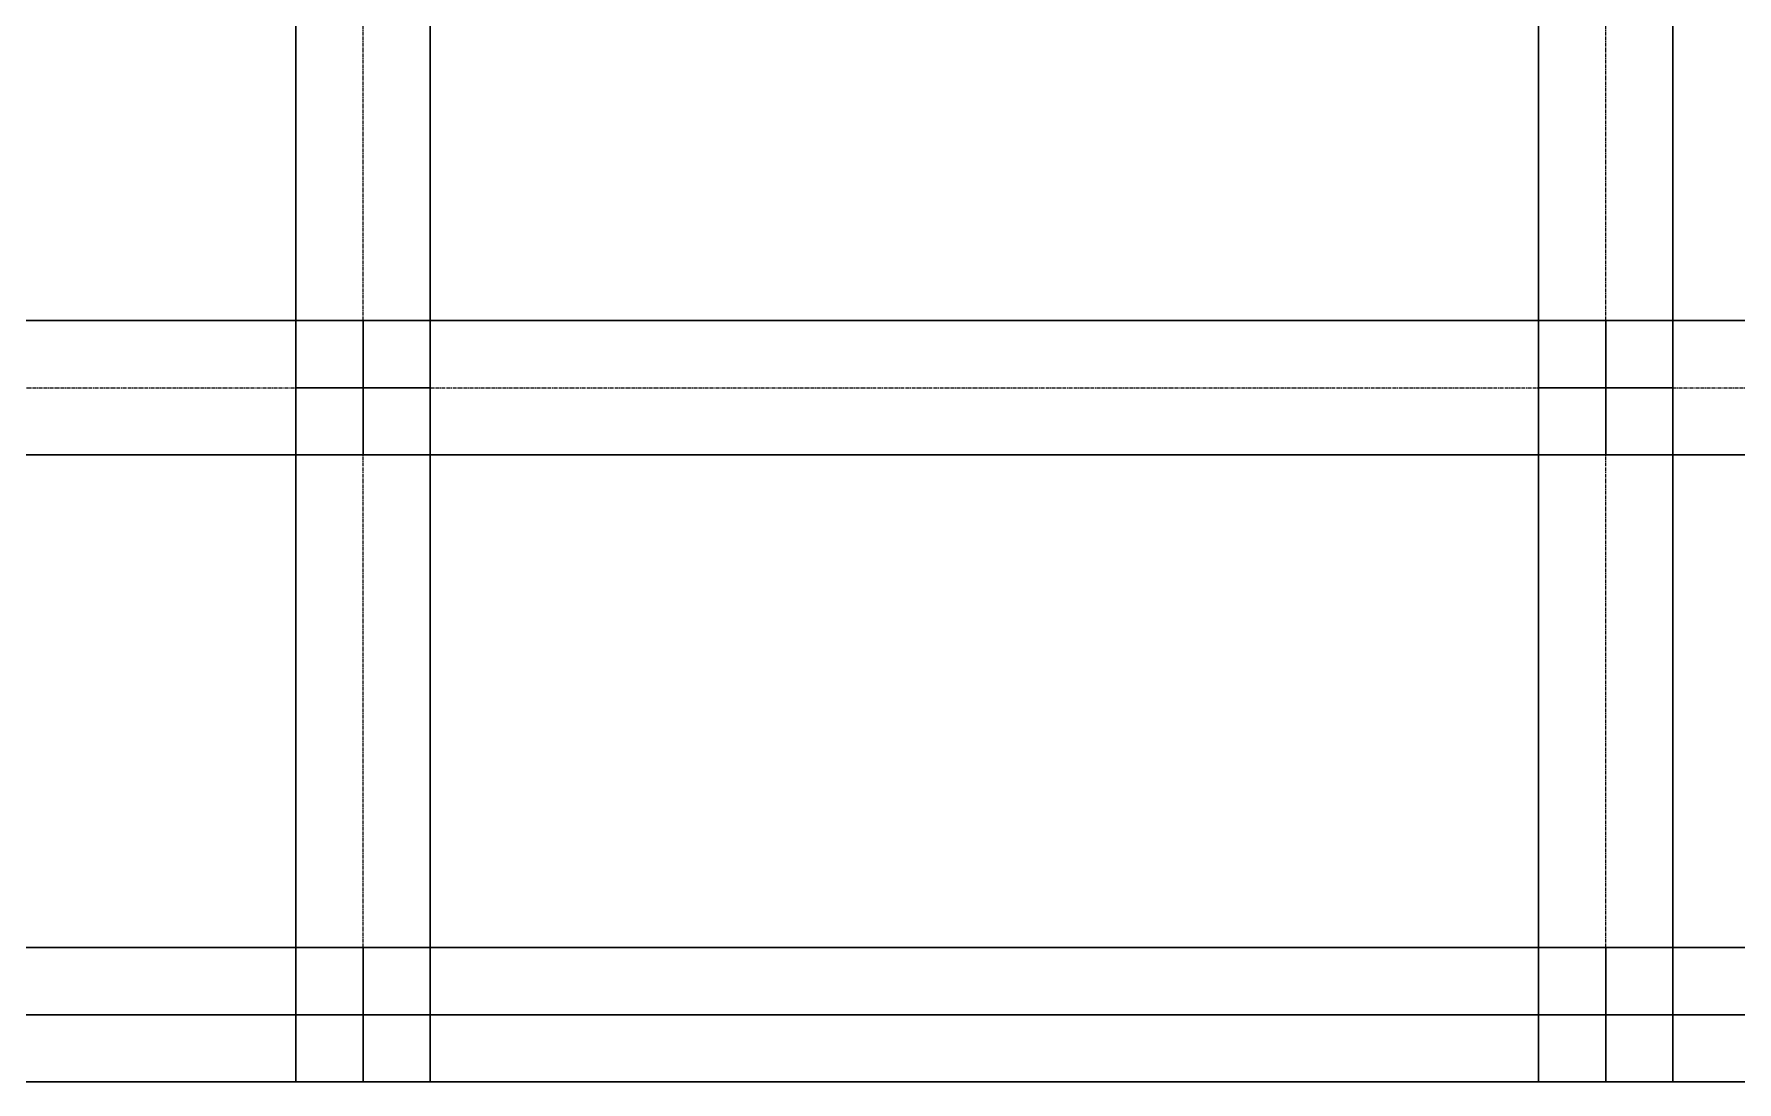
# Model space of a CAD drawing. Extents: x -12 to 2097, y 100 to 3117.
# Drawn here: x 292.2 to 596.4, y 100 to 287.1 of the extents above; entities that cross this region are included whole.
import ezdxf

# ---------------------------------------------------------------- set-up
doc = ezdxf.new("R2010")
doc.units = 0
doc.header["$MEASUREMENT"] = 0
doc.linetypes.add('Center', pattern=[2, 1.25, -0.25, 0.25, -0.25])
for name, color, linetype in [('BEAM', 5, 'CONTINUOUS'), ('CENTERLINES', 7, 'CONTINUOUS'), ('COLS', 5, 'CONTINUOUS'), ('SLAB', 6, 'CONTINUOUS')]:
    doc.layers.add(name, color=color, linetype=linetype)

msp = doc.modelspace()

# ---------------------------------------------------------------- linework, layer by layer
at = {"layer": 'BEAM', "color": 5, "linetype": 'CONTINUOUS'}
for points in [[(339, 223.92, 600), (339, 223.92, 624), (339, 343.92, 624), (339, 343.92, 600)], [(339, 223.92, 624), (363, 223.92, 624), (363, 343.92, 624), (339, 343.92, 624)], [(363, 223.92, 600), (339, 223.92, 600), (339, 343.92, 600), (363, 343.92, 600)], [(339, 223.92, 468), (339, 223.92, 492), (339, 343.92, 492), (339, 343.92, 468)], [(339, 223.92, 492), (363, 223.92, 492), (363, 343.92, 492), (339, 343.92, 492)], [(363, 223.92, 468), (339, 223.92, 468), (339, 343.92, 468), (363, 343.92, 468)], [(339, 223.92, 336), (339, 223.92, 360), (339, 343.92, 360), (339, 343.92, 336)], [(339, 223.92, 360), (363, 223.92, 360), (363, 343.92, 360), (339, 343.92, 360)], [(363, 223.92, 336), (339, 223.92, 336), (339, 343.92, 336), (363, 343.92, 336)], [(339, 223.92, 204), (339, 223.92, 228), (339, 343.92, 228), (339, 343.92, 204)], [(339, 223.92, 228), (363, 223.92, 228), (363, 343.92, 228), (339, 343.92, 228)], [(363, 223.92, 204), (339, 223.92, 204), (339, 343.92, 204), (363, 343.92, 204)], [(339, 223.92, 60), (339, 223.92, 84), (339, 343.92, 84), (339, 343.92, 60)], [(339, 223.92, 84), (363, 223.92, 84), (363, 343.92, 84), (339, 343.92, 84)], [(363, 223.92, 60), (339, 223.92, 60), (339, 343.92, 60), (363, 343.92, 60)], [(363, 223.92, 624), (363, 223.92, 600), (363, 343.92, 600), (363, 343.92, 624)], [(363, 223.92, 492), (363, 223.92, 468), (363, 343.92, 468), (363, 343.92, 492)], [(363, 223.92, 360), (363, 223.92, 336), (363, 343.92, 336), (363, 343.92, 360)], [(363, 223.92, 228), (363, 223.92, 204), (363, 343.92, 204), (363, 343.92, 228)], [(363, 223.92, 84), (363, 223.92, 60), (363, 343.92, 60), (363, 343.92, 84)], [(561, 223.92, 600), (561, 223.92, 624), (561, 343.92, 624), (561, 343.92, 600)], [(561, 223.92, 624), (585, 223.92, 624), (585, 343.92, 624), (561, 343.92, 624)], [(585, 223.92, 600), (561, 223.92, 600), (561, 343.92, 600), (585, 343.92, 600)], [(561, 223.92, 468), (561, 223.92, 492), (561, 343.92, 492), (561, 343.92, 468)], [(561, 223.92, 492), (585, 223.92, 492), (585, 343.92, 492), (561, 343.92, 492)], [(585, 223.92, 468), (561, 223.92, 468), (561, 343.92, 468), (585, 343.92, 468)], [(561, 223.92, 336), (561, 223.92, 360), (561, 343.92, 360), (561, 343.92, 336)], [(561, 223.92, 360), (585, 223.92, 360), (585, 343.92, 360), (561, 343.92, 360)], [(585, 223.92, 336), (561, 223.92, 336), (561, 343.92, 336), (585, 343.92, 336)], [(561, 223.92, 204), (561, 223.92, 228), (561, 343.92, 228), (561, 343.92, 204)], [(561, 223.92, 228), (585, 223.92, 228), (585, 343.92, 228), (561, 343.92, 228)], [(585, 223.92, 204), (561, 223.92, 204), (561, 343.92, 204), (585, 343.92, 204)], [(561, 223.92, 60), (561, 223.92, 84), (561, 343.92, 84), (561, 343.92, 60)], [(561, 223.92, 84), (585, 223.92, 84), (585, 343.92, 84), (561, 343.92, 84)], [(585, 223.92, 60), (561, 223.92, 60), (561, 343.92, 60), (585, 343.92, 60)], [(585, 223.92, 624), (585, 223.92, 600), (585, 343.92, 600), (585, 343.92, 624)], [(585, 223.92, 492), (585, 223.92, 468), (585, 343.92, 468), (585, 343.92, 492)], [(585, 223.92, 360), (585, 223.92, 336), (585, 343.92, 336), (585, 343.92, 360)], [(585, 223.92, 228), (585, 223.92, 204), (585, 343.92, 204), (585, 343.92, 228)], [(585, 223.92, 84), (585, 223.92, 60), (585, 343.92, 60), (585, 343.92, 84)], [(240, 235.92, 600), (240, 235.92, 624), (351, 235.92, 624), (351, 235.92, 600)], [(240, 235.92, 624), (240, 211.92, 624), (351, 211.92, 624), (351, 235.92, 624)], [(240, 211.92, 600), (240, 235.92, 600), (351, 235.92, 600), (351, 211.92, 600)], [(240, 235.92, 468), (240, 235.92, 492), (351, 235.92, 492), (351, 235.92, 468)], [(240, 235.92, 492), (240, 211.92, 492), (351, 211.92, 492), (351, 235.92, 492)], [(240, 211.92, 468), (240, 235.92, 468), (351, 235.92, 468), (351, 211.92, 468)], [(240, 235.92, 336), (240, 235.92, 360), (351, 235.92, 360), (351, 235.92, 336)], [(240, 235.92, 360), (240, 211.92, 360), (351, 211.92, 360), (351, 235.92, 360)], [(240, 211.92, 336), (240, 235.92, 336), (351, 235.92, 336), (351, 211.92, 336)], [(240, 235.92, 204), (240, 235.92, 228), (351, 235.92, 228), (351, 235.92, 204)], [(240, 235.92, 228), (240, 211.92, 228), (351, 211.92, 228), (351, 235.92, 228)], [(240, 211.92, 204), (240, 235.92, 204), (351, 235.92, 204), (351, 211.92, 204)], [(240, 235.92, 60), (240, 235.92, 84), (351, 235.92, 84), (351, 235.92, 60)], [(240, 235.92, 84), (240, 211.92, 84), (351, 211.92, 84), (351, 235.92, 84)], [(240, 211.92, 60), (240, 235.92, 60), (351, 235.92, 60), (351, 211.92, 60)], [(351, 235.92, 600), (351, 235.92, 624), (573, 235.92, 624), (573, 235.92, 600)], [(351, 235.92, 624), (351, 211.92, 624), (573, 211.92, 624), (573, 235.92, 624)], [(351, 211.92, 600), (351, 235.92, 600), (573, 235.92, 600), (573, 211.92, 600)], [(351, 235.92, 468), (351, 235.92, 492), (573, 235.92, 492), (573, 235.92, 468)], [(351, 235.92, 492), (351, 211.92, 492), (573, 211.92, 492), (573, 235.92, 492)], [(351, 211.92, 468), (351, 235.92, 468), (573, 235.92, 468), (573, 211.92, 468)], [(351, 235.92, 336), (351, 235.92, 360), (573, 235.92, 360), (573, 235.92, 336)], [(351, 235.92, 360), (351, 211.92, 360), (573, 211.92, 360), (573, 235.92, 360)], [(351, 211.92, 336), (351, 235.92, 336), (573, 235.92, 336), (573, 211.92, 336)], [(351, 235.92, 204), (351, 235.92, 228), (573, 235.92, 228), (573, 235.92, 204)], [(351, 235.92, 228), (351, 211.92, 228), (573, 211.92, 228), (573, 235.92, 228)], [(351, 211.92, 204), (351, 235.92, 204), (573, 235.92, 204), (573, 211.92, 204)], [(351, 235.92, 60), (351, 235.92, 84), (573, 235.92, 84), (573, 235.92, 60)], [(351, 235.92, 84), (351, 211.92, 84), (573, 211.92, 84), (573, 235.92, 84)], [(351, 211.92, 60), (351, 235.92, 60), (573, 235.92, 60), (573, 211.92, 60)], [(351, 235.92), (351, 235.92, 24), (573, 235.92, 24), (573, 235.92)], [(351, 235.92, 24), (351, 211.92, 24), (573, 211.92, 24), (573, 235.92, 24)], [(351, 211.92), (351, 235.92), (573, 235.92), (573, 211.92)], [(573, 235.92, 600), (573, 235.92, 624), (744, 235.92, 624), (744, 235.92, 600)], [(573, 235.92, 624), (573, 211.92, 624), (744, 211.92, 624), (744, 235.92, 624)], [(573, 211.92, 600), (573, 235.92, 600), (744, 235.92, 600), (744, 211.92, 600)], [(573, 235.92, 468), (573, 235.92, 492), (744, 235.92, 492), (744, 235.92, 468)], [(573, 235.92, 492), (573, 211.92, 492), (744, 211.92, 492), (744, 235.92, 492)], [(573, 211.92, 468), (573, 235.92, 468), (744, 235.92, 468), (744, 211.92, 468)], [(573, 235.92, 336), (573, 235.92, 360), (744, 235.92, 360), (744, 235.92, 336)], [(573, 235.92, 360), (573, 211.92, 360), (744, 211.92, 360), (744, 235.92, 360)], [(573, 211.92, 336), (573, 235.92, 336), (744, 235.92, 336), (744, 211.92, 336)], [(573, 235.92, 204), (573, 235.92, 228), (744, 235.92, 228), (744, 235.92, 204)], [(573, 235.92, 228), (573, 211.92, 228), (744, 211.92, 228), (744, 235.92, 228)], [(573, 211.92, 204), (573, 235.92, 204), (744, 235.92, 204), (744, 211.92, 204)], [(573, 235.92, 60), (573, 235.92, 84), (744, 235.92, 84), (744, 235.92, 60)], [(573, 235.92, 84), (573, 211.92, 84), (744, 211.92, 84), (744, 235.92, 84)], [(573, 211.92, 60), (573, 235.92, 60), (744, 235.92, 60), (744, 211.92, 60)], [(339, 111.96, 600), (339, 111.96, 624), (339, 223.92, 624), (339, 223.92, 600)], [(339, 111.96, 624), (363, 111.96, 624), (363, 223.92, 624), (339, 223.92, 624)], [(363, 111.96, 600), (339, 111.96, 600), (339, 223.92, 600), (363, 223.92, 600)], [(339, 111.96, 468), (339, 111.96, 492), (339, 223.92, 492), (339, 223.92, 468)], [(339, 111.96, 492), (363, 111.96, 492), (363, 223.92, 492), (339, 223.92, 492)], [(363, 111.96, 468), (339, 111.96, 468), (339, 223.92, 468), (363, 223.92, 468)], [(339, 111.96, 336), (339, 111.96, 360), (339, 223.92, 360), (339, 223.92, 336)], [(339, 111.96, 360), (363, 111.96, 360), (363, 223.92, 360), (339, 223.92, 360)], [(363, 111.96, 336), (339, 111.96, 336), (339, 223.92, 336), (363, 223.92, 336)], [(339, 111.96, 204), (339, 111.96, 228), (339, 223.92, 228), (339, 223.92, 204)], [(339, 111.96, 228), (363, 111.96, 228), (363, 223.92, 228), (339, 223.92, 228)], [(363, 111.96, 204), (339, 111.96, 204), (339, 223.92, 204), (363, 223.92, 204)], [(339, 111.96, 60), (339, 111.96, 84), (339, 223.92, 84), (339, 223.92, 60)], [(339, 111.96, 84), (363, 111.96, 84), (363, 223.92, 84), (339, 223.92, 84)], [(363, 111.96, 60), (339, 111.96, 60), (339, 223.92, 60), (363, 223.92, 60)], [(363, 111.96, 624), (363, 111.96, 600), (363, 223.92, 600), (363, 223.92, 624)], [(363, 111.96, 492), (363, 111.96, 468), (363, 223.92, 468), (363, 223.92, 492)], [(363, 111.96, 360), (363, 111.96, 336), (363, 223.92, 336), (363, 223.92, 360)], [(363, 111.96, 228), (363, 111.96, 204), (363, 223.92, 204), (363, 223.92, 228)], [(363, 111.96, 84), (363, 111.96, 60), (363, 223.92, 60), (363, 223.92, 84)], [(561, 111.96, 600), (561, 111.96, 624), (561, 223.92, 624), (561, 223.92, 600)], [(561, 111.96, 624), (585, 111.96, 624), (585, 223.92, 624), (561, 223.92, 624)], [(585, 111.96, 600), (561, 111.96, 600), (561, 223.92, 600), (585, 223.92, 600)], [(561, 111.96, 468), (561, 111.96, 492), (561, 223.92, 492), (561, 223.92, 468)], [(561, 111.96, 492), (585, 111.96, 492), (585, 223.92, 492), (561, 223.92, 492)], [(585, 111.96, 468), (561, 111.96, 468), (561, 223.92, 468), (585, 223.92, 468)], [(561, 111.96, 336), (561, 111.96, 360), (561, 223.92, 360), (561, 223.92, 336)], [(561, 111.96, 360), (585, 111.96, 360), (585, 223.92, 360), (561, 223.92, 360)], [(585, 111.96, 336), (561, 111.96, 336), (561, 223.92, 336), (585, 223.92, 336)], [(561, 111.96, 204), (561, 111.96, 228), (561, 223.92, 228), (561, 223.92, 204)], [(561, 111.96, 228), (585, 111.96, 228), (585, 223.92, 228), (561, 223.92, 228)], [(585, 111.96, 204), (561, 111.96, 204), (561, 223.92, 204), (585, 223.92, 204)], [(561, 111.96, 60), (561, 111.96, 84), (561, 223.92, 84), (561, 223.92, 60)], [(561, 111.96, 84), (585, 111.96, 84), (585, 223.92, 84), (561, 223.92, 84)], [(585, 111.96, 60), (561, 111.96, 60), (561, 223.92, 60), (585, 223.92, 60)], [(585, 111.96, 624), (585, 111.96, 600), (585, 223.92, 600), (585, 223.92, 624)], [(585, 111.96, 492), (585, 111.96, 468), (585, 223.92, 468), (585, 223.92, 492)], [(585, 111.96, 360), (585, 111.96, 336), (585, 223.92, 336), (585, 223.92, 360)], [(585, 111.96, 228), (585, 111.96, 204), (585, 223.92, 204), (585, 223.92, 228)], [(585, 111.96, 84), (585, 111.96, 60), (585, 223.92, 60), (585, 223.92, 84)], [(240, 211.92, 624), (240, 211.92, 600), (351, 211.92, 600), (351, 211.92, 624)], [(240, 211.92, 492), (240, 211.92, 468), (351, 211.92, 468), (351, 211.92, 492)], [(240, 211.92, 360), (240, 211.92, 336), (351, 211.92, 336), (351, 211.92, 360)], [(240, 211.92, 228), (240, 211.92, 204), (351, 211.92, 204), (351, 211.92, 228)], [(240, 211.92, 84), (240, 211.92, 60), (351, 211.92, 60), (351, 211.92, 84)], [(351, 211.92, 624), (351, 211.92, 600), (573, 211.92, 600), (573, 211.92, 624)], [(351, 211.92, 492), (351, 211.92, 468), (573, 211.92, 468), (573, 211.92, 492)], [(351, 211.92, 360), (351, 211.92, 336), (573, 211.92, 336), (573, 211.92, 360)], [(351, 211.92, 228), (351, 211.92, 204), (573, 211.92, 204), (573, 211.92, 228)], [(351, 211.92, 84), (351, 211.92, 60), (573, 211.92, 60), (573, 211.92, 84)], [(351, 211.92, 24), (351, 211.92), (573, 211.92), (573, 211.92, 24)], [(573, 211.92, 624), (573, 211.92, 600), (744, 211.92, 600), (744, 211.92, 624)], [(573, 211.92, 492), (573, 211.92, 468), (744, 211.92, 468), (744, 211.92, 492)], [(573, 211.92, 360), (573, 211.92, 336), (744, 211.92, 336), (744, 211.92, 360)], [(573, 211.92, 228), (573, 211.92, 204), (744, 211.92, 204), (744, 211.92, 228)], [(573, 211.92, 84), (573, 211.92, 60), (744, 211.92, 60), (744, 211.92, 84)], [(240, 123.96, 600), (240, 123.96, 624), (351, 123.96, 624), (351, 123.96, 600)], [(240, 123.96, 624), (240, 99.96, 624), (351, 99.96, 624), (351, 123.96, 624)], [(240, 99.96, 600), (240, 123.96, 600), (351, 123.96, 600), (351, 99.96, 600)], [(240, 123.96, 468), (240, 123.96, 492), (351, 123.96, 492), (351, 123.96, 468)], [(240, 123.96, 492), (240, 99.96, 492), (351, 99.96, 492), (351, 123.96, 492)], [(240, 99.96, 468), (240, 123.96, 468), (351, 123.96, 468), (351, 99.96, 468)], [(240, 123.96, 336), (240, 123.96, 360), (351, 123.96, 360), (351, 123.96, 336)], [(240, 123.96, 360), (240, 99.96, 360), (351, 99.96, 360), (351, 123.96, 360)], [(240, 99.96, 336), (240, 123.96, 336), (351, 123.96, 336), (351, 99.96, 336)], [(240, 123.96, 204), (240, 123.96, 228), (351, 123.96, 228), (351, 123.96, 204)], [(240, 123.96, 228), (240, 99.96, 228), (351, 99.96, 228), (351, 123.96, 228)], [(240, 99.96, 204), (240, 123.96, 204), (351, 123.96, 204), (351, 99.96, 204)], [(240, 123.96, 60), (240, 123.96, 84), (351, 123.96, 84), (351, 123.96, 60)], [(240, 123.96, 84), (240, 99.96, 84), (351, 99.96, 84), (351, 123.96, 84)], [(240, 99.96, 60), (240, 123.96, 60), (351, 123.96, 60), (351, 99.96, 60)], [(351, 123.96, 600), (351, 123.96, 624), (573, 123.96, 624), (573, 123.96, 600)], [(351, 123.96, 624), (351, 99.96, 624), (573, 99.96, 624), (573, 123.96, 624)], [(351, 99.96, 600), (351, 123.96, 600), (573, 123.96, 600), (573, 99.96, 600)], [(351, 123.96, 468), (351, 123.96, 492), (573, 123.96, 492), (573, 123.96, 468)], [(351, 123.96, 492), (351, 99.96, 492), (573, 99.96, 492), (573, 123.96, 492)], [(351, 99.96, 468), (351, 123.96, 468), (573, 123.96, 468), (573, 99.96, 468)], [(351, 123.96, 336), (351, 123.96, 360), (573, 123.96, 360), (573, 123.96, 336)], [(351, 123.96, 360), (351, 99.96, 360), (573, 99.96, 360), (573, 123.96, 360)], [(351, 99.96, 336), (351, 123.96, 336), (573, 123.96, 336), (573, 99.96, 336)], [(351, 123.96, 204), (351, 123.96, 228), (573, 123.96, 228), (573, 123.96, 204)], [(351, 123.96, 228), (351, 99.96, 228), (573, 99.96, 228), (573, 123.96, 228)], [(351, 99.96, 204), (351, 123.96, 204), (573, 123.96, 204), (573, 99.96, 204)], [(351, 123.96, 60), (351, 123.96, 84), (573, 123.96, 84), (573, 123.96, 60)], [(351, 123.96, 84), (351, 99.96, 84), (573, 99.96, 84), (573, 123.96, 84)], [(351, 99.96, 60), (351, 123.96, 60), (573, 123.96, 60), (573, 99.96, 60)], [(351, 123.96), (351, 123.96, 24), (573, 123.96, 24), (573, 123.96)], [(351, 123.96, 24), (351, 99.96, 24), (573, 99.96, 24), (573, 123.96, 24)], [(351, 99.96), (351, 123.96), (573, 123.96), (573, 99.96)], [(573, 123.96, 600), (573, 123.96, 624), (744, 123.96, 624), (744, 123.96, 600)], [(573, 123.96, 624), (573, 99.96, 624), (744, 99.96, 624), (744, 123.96, 624)], [(573, 99.96, 600), (573, 123.96, 600), (744, 123.96, 600), (744, 99.96, 600)], [(573, 123.96, 468), (573, 123.96, 492), (744, 123.96, 492), (744, 123.96, 468)], [(573, 123.96, 492), (573, 99.96, 492), (744, 99.96, 492), (744, 123.96, 492)], [(573, 99.96, 468), (573, 123.96, 468), (744, 123.96, 468), (744, 99.96, 468)], [(573, 123.96, 336), (573, 123.96, 360), (744, 123.96, 360), (744, 123.96, 336)], [(573, 123.96, 360), (573, 99.96, 360), (744, 99.96, 360), (744, 123.96, 360)], [(573, 99.96, 336), (573, 123.96, 336), (744, 123.96, 336), (744, 99.96, 336)], [(573, 123.96, 204), (573, 123.96, 228), (744, 123.96, 228), (744, 123.96, 204)], [(573, 123.96, 228), (573, 99.96, 228), (744, 99.96, 228), (744, 123.96, 228)], [(573, 99.96, 204), (573, 123.96, 204), (744, 123.96, 204), (744, 99.96, 204)], [(573, 123.96, 60), (573, 123.96, 84), (744, 123.96, 84), (744, 123.96, 60)], [(573, 123.96, 84), (573, 99.96, 84), (744, 99.96, 84), (744, 123.96, 84)], [(573, 99.96, 60), (573, 123.96, 60), (744, 123.96, 60), (744, 99.96, 60)], [(240, 99.96, 624), (240, 99.96, 600), (351, 99.96, 600), (351, 99.96, 624)], [(240, 99.96, 492), (240, 99.96, 468), (351, 99.96, 468), (351, 99.96, 492)], [(240, 99.96, 360), (240, 99.96, 336), (351, 99.96, 336), (351, 99.96, 360)], [(240, 99.96, 228), (240, 99.96, 204), (351, 99.96, 204), (351, 99.96, 228)], [(240, 99.96, 84), (240, 99.96, 60), (351, 99.96, 60), (351, 99.96, 84)], [(351, 99.96, 624), (351, 99.96, 600), (573, 99.96, 600), (573, 99.96, 624)], [(351, 99.96, 492), (351, 99.96, 468), (573, 99.96, 468), (573, 99.96, 492)], [(351, 99.96, 360), (351, 99.96, 336), (573, 99.96, 336), (573, 99.96, 360)], [(351, 99.96, 228), (351, 99.96, 204), (573, 99.96, 204), (573, 99.96, 228)], [(351, 99.96, 84), (351, 99.96, 60), (573, 99.96, 60), (573, 99.96, 84)], [(351, 99.96, 24), (351, 99.96), (573, 99.96), (573, 99.96, 24)], [(573, 99.96, 624), (573, 99.96, 600), (744, 99.96, 600), (744, 99.96, 624)], [(573, 99.96, 492), (573, 99.96, 468), (744, 99.96, 468), (744, 99.96, 492)], [(573, 99.96, 360), (573, 99.96, 336), (744, 99.96, 336), (744, 99.96, 360)], [(573, 99.96, 228), (573, 99.96, 204), (744, 99.96, 204), (744, 99.96, 228)], [(573, 99.96, 84), (573, 99.96, 60), (744, 99.96, 60), (744, 99.96, 84)]]:
    msp.add_3dface(points, dxfattribs=at)
at = {"layer": 'CENTERLINES', "color": 0, "linetype": 'CENTER', "ltscale": 0.5}
for p, q in [((351, 223.92, 624), (351, 343.92, 624)), ((351, 223.92, 492), (351, 343.92, 492)), ((351, 223.92, 360), (351, 343.92, 360)), ((351, 223.92, 228), (351, 343.92, 228)), ((351, 223.92, 84), (351, 343.92, 84)), ((573, 223.92, 624), (573, 343.92, 624)), ((573, 223.92, 492), (573, 343.92, 492)), ((573, 223.92, 360), (573, 343.92, 360)), ((573, 223.92, 228), (573, 343.92, 228)), ((573, 223.92, 84), (573, 343.92, 84)), ((240, 223.92, 624), (351, 223.92, 624)), ((240, 223.92, 492), (351, 223.92, 492)), ((240, 223.92, 360), (351, 223.92, 360)), ((240, 223.92, 228), (351, 223.92, 228)), ((240, 223.92, 84), (351, 223.92, 84)), ((351, 111.96, 624), (351, 223.92, 624)), ((351, 111.96, 492), (351, 223.92, 492)), ((351, 111.96, 360), (351, 223.92, 360)), ((351, 111.96, 228), (351, 223.92, 228)), ((351, 111.96, 84), (351, 223.92, 84)), ((351, 223.92, 624), (573, 223.92, 624)), ((351, 223.92, 492), (573, 223.92, 492)), ((351, 223.92, 360), (573, 223.92, 360)), ((351, 223.92, 228), (573, 223.92, 228)), ((351, 223.92, 84), (573, 223.92, 84)), ((351, 223.92, 24), (573, 223.92, 24)), ((351, 223.92, 492), (351, 223.92, 624)), ((351, 223.92, 360), (351, 223.92, 492)), ((351, 223.92, 228), (351, 223.92, 360)), ((351, 223.92, 84), (351, 223.92, 228)), ((351, 223.92, 24), (351, 223.92, 84)), ((351, 223.92), (351, 223.92, 24)), ((573, 111.96, 624), (573, 223.92, 624)), ((573, 111.96, 492), (573, 223.92, 492)), ((573, 111.96, 360), (573, 223.92, 360)), ((573, 111.96, 228), (573, 223.92, 228)), ((573, 111.96, 84), (573, 223.92, 84)), ((573, 223.92, 624), (744, 223.92, 624)), ((573, 223.92, 492), (744, 223.92, 492)), ((573, 223.92, 360), (744, 223.92, 360)), ((573, 223.92, 228), (744, 223.92, 228)), ((573, 223.92, 84), (744, 223.92, 84)), ((573, 223.92, 492), (573, 223.92, 624)), ((573, 223.92, 360), (573, 223.92, 492)), ((573, 223.92, 228), (573, 223.92, 360)), ((573, 223.92, 84), (573, 223.92, 228)), ((573, 223.92, 24), (573, 223.92, 84)), ((573, 223.92), (573, 223.92, 24)), ((240, 111.96, 624), (351, 111.96, 624)), ((240, 111.96, 492), (351, 111.96, 492)), ((240, 111.96, 360), (351, 111.96, 360)), ((240, 111.96, 228), (351, 111.96, 228)), ((240, 111.96, 84), (351, 111.96, 84)), ((351, 111.96, 624), (573, 111.96, 624)), ((351, 111.96, 492), (573, 111.96, 492)), ((351, 111.96, 360), (573, 111.96, 360)), ((351, 111.96, 228), (573, 111.96, 228)), ((351, 111.96, 84), (573, 111.96, 84)), ((351, 111.96, 24), (573, 111.96, 24)), ((351, 111.96, 492), (351, 111.96, 624)), ((351, 111.96, 360), (351, 111.96, 492)), ((351, 111.96, 228), (351, 111.96, 360)), ((351, 111.96, 84), (351, 111.96, 228)), ((351, 111.96, 24), (351, 111.96, 84)), ((351, 111.96), (351, 111.96, 24)), ((573, 111.96, 624), (744, 111.96, 624)), ((573, 111.96, 492), (744, 111.96, 492)), ((573, 111.96, 360), (744, 111.96, 360)), ((573, 111.96, 228), (744, 111.96, 228)), ((573, 111.96, 84), (744, 111.96, 84)), ((573, 111.96, 492), (573, 111.96, 624)), ((573, 111.96, 360), (573, 111.96, 492)), ((573, 111.96, 228), (573, 111.96, 360)), ((573, 111.96, 84), (573, 111.96, 228)), ((573, 111.96, 24), (573, 111.96, 84)), ((573, 111.96), (573, 111.96, 24))]:
    msp.add_line(p, q, dxfattribs=at)
at = {"layer": 'CENTERLINES', "color": 0, "linetype": 'CENTER'}
for elevation in [624, 492, 360, 228, 84]:
    msp.add_lwpolyline([(1170, 111.96), (1098, 111.96), (987, 111.96), (915, 111.96), (744, 111.96), (573, 111.96), (402, 111.96), (351, 111.96), (240, 111.96), (111, 111.96), (0, 111.96), (0, 223.92), (0, 343.92), (0, 454.92), (0, 514.92), (0, 685.92), (0, 856.92), (0, 1027.92), (0, 1198.92), (0, 1369.92), (0, 1540.92), (0, 1711.92)], dxfattribs=dict(at, elevation=elevation))
at = {"layer": 'COLS', "color": 5, "linetype": 'CONTINUOUS'}
for points in [[(363, 235.92, 492), (339, 235.92, 492), (339, 235.92, 624), (363, 235.92, 624)], [(339, 235.92, 492), (339, 211.92, 492), (339, 211.92, 624), (339, 235.92, 624)], [(363, 235.92, 360), (339, 235.92, 360), (339, 235.92, 492), (363, 235.92, 492)], [(339, 235.92, 360), (339, 211.92, 360), (339, 211.92, 492), (339, 235.92, 492)], [(363, 235.92, 228), (339, 235.92, 228), (339, 235.92, 360), (363, 235.92, 360)], [(339, 235.92, 228), (339, 211.92, 228), (339, 211.92, 360), (339, 235.92, 360)], [(363, 235.92, 84), (339, 235.92, 84), (339, 235.92, 228), (363, 235.92, 228)], [(339, 235.92, 84), (339, 211.92, 84), (339, 211.92, 228), (339, 235.92, 228)], [(363, 235.92, 24), (339, 235.92, 24), (339, 235.92, 84), (363, 235.92, 84)], [(339, 235.92, 24), (339, 211.92, 24), (339, 211.92, 84), (339, 235.92, 84)], [(363, 235.92), (339, 235.92), (339, 235.92, 24), (363, 235.92, 24)], [(339, 235.92), (339, 211.92), (339, 211.92, 24), (339, 235.92, 24)], [(363, 211.92, 492), (363, 235.92, 492), (363, 235.92, 624), (363, 211.92, 624)], [(363, 211.92, 360), (363, 235.92, 360), (363, 235.92, 492), (363, 211.92, 492)], [(363, 211.92, 228), (363, 235.92, 228), (363, 235.92, 360), (363, 211.92, 360)], [(363, 211.92, 84), (363, 235.92, 84), (363, 235.92, 228), (363, 211.92, 228)], [(363, 211.92, 24), (363, 235.92, 24), (363, 235.92, 84), (363, 211.92, 84)], [(363, 211.92), (363, 235.92), (363, 235.92, 24), (363, 211.92, 24)], [(585, 235.92, 492), (561, 235.92, 492), (561, 235.92, 624), (585, 235.92, 624)], [(561, 235.92, 492), (561, 211.92, 492), (561, 211.92, 624), (561, 235.92, 624)], [(585, 235.92, 360), (561, 235.92, 360), (561, 235.92, 492), (585, 235.92, 492)], [(561, 235.92, 360), (561, 211.92, 360), (561, 211.92, 492), (561, 235.92, 492)], [(585, 235.92, 228), (561, 235.92, 228), (561, 235.92, 360), (585, 235.92, 360)], [(561, 235.92, 228), (561, 211.92, 228), (561, 211.92, 360), (561, 235.92, 360)], [(585, 235.92, 84), (561, 235.92, 84), (561, 235.92, 228), (585, 235.92, 228)], [(561, 235.92, 84), (561, 211.92, 84), (561, 211.92, 228), (561, 235.92, 228)], [(585, 235.92, 24), (561, 235.92, 24), (561, 235.92, 84), (585, 235.92, 84)], [(561, 235.92, 24), (561, 211.92, 24), (561, 211.92, 84), (561, 235.92, 84)], [(585, 235.92), (561, 235.92), (561, 235.92, 24), (585, 235.92, 24)], [(561, 235.92), (561, 211.92), (561, 211.92, 24), (561, 235.92, 24)], [(585, 211.92, 492), (585, 235.92, 492), (585, 235.92, 624), (585, 211.92, 624)], [(585, 211.92, 360), (585, 235.92, 360), (585, 235.92, 492), (585, 211.92, 492)], [(585, 211.92, 228), (585, 235.92, 228), (585, 235.92, 360), (585, 211.92, 360)], [(585, 211.92, 84), (585, 235.92, 84), (585, 235.92, 228), (585, 211.92, 228)], [(585, 211.92, 24), (585, 235.92, 24), (585, 235.92, 84), (585, 211.92, 84)], [(585, 211.92), (585, 235.92), (585, 235.92, 24), (585, 211.92, 24)], [(339, 211.92, 492), (363, 211.92, 492), (363, 211.92, 624), (339, 211.92, 624)], [(339, 211.92, 360), (363, 211.92, 360), (363, 211.92, 492), (339, 211.92, 492)], [(339, 211.92, 228), (363, 211.92, 228), (363, 211.92, 360), (339, 211.92, 360)], [(339, 211.92, 84), (363, 211.92, 84), (363, 211.92, 228), (339, 211.92, 228)], [(339, 211.92, 24), (363, 211.92, 24), (363, 211.92, 84), (339, 211.92, 84)], [(339, 211.92), (363, 211.92), (363, 211.92, 24), (339, 211.92, 24)], [(561, 211.92, 492), (585, 211.92, 492), (585, 211.92, 624), (561, 211.92, 624)], [(561, 211.92, 360), (585, 211.92, 360), (585, 211.92, 492), (561, 211.92, 492)], [(561, 211.92, 228), (585, 211.92, 228), (585, 211.92, 360), (561, 211.92, 360)], [(561, 211.92, 84), (585, 211.92, 84), (585, 211.92, 228), (561, 211.92, 228)], [(561, 211.92, 24), (585, 211.92, 24), (585, 211.92, 84), (561, 211.92, 84)], [(561, 211.92), (585, 211.92), (585, 211.92, 24), (561, 211.92, 24)], [(363, 123.96, 492), (339, 123.96, 492), (339, 123.96, 624), (363, 123.96, 624)], [(339, 123.96, 492), (339, 99.96, 492), (339, 99.96, 624), (339, 123.96, 624)], [(363, 123.96, 360), (339, 123.96, 360), (339, 123.96, 492), (363, 123.96, 492)], [(339, 123.96, 360), (339, 99.96, 360), (339, 99.96, 492), (339, 123.96, 492)], [(363, 123.96, 228), (339, 123.96, 228), (339, 123.96, 360), (363, 123.96, 360)], [(339, 123.96, 228), (339, 99.96, 228), (339, 99.96, 360), (339, 123.96, 360)], [(363, 123.96, 84), (339, 123.96, 84), (339, 123.96, 228), (363, 123.96, 228)], [(339, 123.96, 84), (339, 99.96, 84), (339, 99.96, 228), (339, 123.96, 228)], [(363, 123.96, 24), (339, 123.96, 24), (339, 123.96, 84), (363, 123.96, 84)], [(339, 123.96, 24), (339, 99.96, 24), (339, 99.96, 84), (339, 123.96, 84)], [(363, 123.96), (339, 123.96), (339, 123.96, 24), (363, 123.96, 24)], [(339, 123.96), (339, 99.96), (339, 99.96, 24), (339, 123.96, 24)], [(363, 99.96, 492), (363, 123.96, 492), (363, 123.96, 624), (363, 99.96, 624)], [(363, 99.96, 360), (363, 123.96, 360), (363, 123.96, 492), (363, 99.96, 492)], [(363, 99.96, 228), (363, 123.96, 228), (363, 123.96, 360), (363, 99.96, 360)], [(363, 99.96, 84), (363, 123.96, 84), (363, 123.96, 228), (363, 99.96, 228)], [(363, 99.96, 24), (363, 123.96, 24), (363, 123.96, 84), (363, 99.96, 84)], [(363, 99.96), (363, 123.96), (363, 123.96, 24), (363, 99.96, 24)], [(585, 123.96, 492), (561, 123.96, 492), (561, 123.96, 624), (585, 123.96, 624)], [(561, 123.96, 492), (561, 99.96, 492), (561, 99.96, 624), (561, 123.96, 624)], [(585, 123.96, 360), (561, 123.96, 360), (561, 123.96, 492), (585, 123.96, 492)], [(561, 123.96, 360), (561, 99.96, 360), (561, 99.96, 492), (561, 123.96, 492)], [(585, 123.96, 228), (561, 123.96, 228), (561, 123.96, 360), (585, 123.96, 360)], [(561, 123.96, 228), (561, 99.96, 228), (561, 99.96, 360), (561, 123.96, 360)], [(585, 123.96, 84), (561, 123.96, 84), (561, 123.96, 228), (585, 123.96, 228)], [(561, 123.96, 84), (561, 99.96, 84), (561, 99.96, 228), (561, 123.96, 228)], [(585, 123.96, 24), (561, 123.96, 24), (561, 123.96, 84), (585, 123.96, 84)], [(561, 123.96, 24), (561, 99.96, 24), (561, 99.96, 84), (561, 123.96, 84)], [(585, 123.96), (561, 123.96), (561, 123.96, 24), (585, 123.96, 24)], [(561, 123.96), (561, 99.96), (561, 99.96, 24), (561, 123.96, 24)], [(585, 99.96, 492), (585, 123.96, 492), (585, 123.96, 624), (585, 99.96, 624)], [(585, 99.96, 360), (585, 123.96, 360), (585, 123.96, 492), (585, 99.96, 492)], [(585, 99.96, 228), (585, 123.96, 228), (585, 123.96, 360), (585, 99.96, 360)], [(585, 99.96, 84), (585, 123.96, 84), (585, 123.96, 228), (585, 99.96, 228)], [(585, 99.96, 24), (585, 123.96, 24), (585, 123.96, 84), (585, 99.96, 84)], [(585, 99.96), (585, 123.96), (585, 123.96, 24), (585, 99.96, 24)], [(339, 99.96, 492), (363, 99.96, 492), (363, 99.96, 624), (339, 99.96, 624)], [(339, 99.96, 360), (363, 99.96, 360), (363, 99.96, 492), (339, 99.96, 492)], [(339, 99.96, 228), (363, 99.96, 228), (363, 99.96, 360), (339, 99.96, 360)], [(339, 99.96, 84), (363, 99.96, 84), (363, 99.96, 228), (339, 99.96, 228)], [(339, 99.96, 24), (363, 99.96, 24), (363, 99.96, 84), (339, 99.96, 84)], [(339, 99.96), (363, 99.96), (363, 99.96, 24), (339, 99.96, 24)], [(561, 99.96, 492), (585, 99.96, 492), (585, 99.96, 624), (561, 99.96, 624)], [(561, 99.96, 360), (585, 99.96, 360), (585, 99.96, 492), (561, 99.96, 492)], [(561, 99.96, 228), (585, 99.96, 228), (585, 99.96, 360), (561, 99.96, 360)], [(561, 99.96, 84), (585, 99.96, 84), (585, 99.96, 228), (561, 99.96, 228)], [(561, 99.96, 24), (585, 99.96, 24), (585, 99.96, 84), (561, 99.96, 84)], [(561, 99.96), (585, 99.96), (585, 99.96, 24), (561, 99.96, 24)]]:
    msp.add_3dface(points, dxfattribs=at)
at = {"layer": 'SLAB', "color": 6, "linetype": 'CONTINUOUS'}
for points in [[(351, 111.96, 624), (240, 111.96, 624), (240, 111.96, 629), (351, 111.96, 629)], [(351, 111.96, 492), (240, 111.96, 492), (240, 111.96, 497), (351, 111.96, 497)], [(351, 111.96, 360), (240, 111.96, 360), (240, 111.96, 365), (351, 111.96, 365)], [(351, 111.96, 228), (240, 111.96, 228), (240, 111.96, 233), (351, 111.96, 233)], [(351, 111.96, 84), (240, 111.96, 84), (240, 111.96, 89), (351, 111.96, 89)], [(402, 111.96, 624), (351, 111.96, 624), (351, 111.96, 629), (402, 111.96, 629)], [(402, 111.96, 492), (351, 111.96, 492), (351, 111.96, 497), (402, 111.96, 497)], [(402, 111.96, 360), (351, 111.96, 360), (351, 111.96, 365), (402, 111.96, 365)], [(402, 111.96, 228), (351, 111.96, 228), (351, 111.96, 233), (402, 111.96, 233)], [(402, 111.96, 84), (351, 111.96, 84), (351, 111.96, 89), (402, 111.96, 89)], [(573, 111.96, 624), (402, 111.96, 624), (402, 111.96, 629), (573, 111.96, 629)], [(573, 111.96, 492), (402, 111.96, 492), (402, 111.96, 497), (573, 111.96, 497)], [(573, 111.96, 360), (402, 111.96, 360), (402, 111.96, 365), (573, 111.96, 365)], [(573, 111.96, 228), (402, 111.96, 228), (402, 111.96, 233), (573, 111.96, 233)], [(573, 111.96, 84), (402, 111.96, 84), (402, 111.96, 89), (573, 111.96, 89)], [(744, 111.96, 624), (573, 111.96, 624), (573, 111.96, 629), (744, 111.96, 629)], [(744, 111.96, 492), (573, 111.96, 492), (573, 111.96, 497), (744, 111.96, 497)], [(744, 111.96, 360), (573, 111.96, 360), (573, 111.96, 365), (744, 111.96, 365)], [(744, 111.96, 228), (573, 111.96, 228), (573, 111.96, 233), (744, 111.96, 233)], [(744, 111.96, 84), (573, 111.96, 84), (573, 111.96, 89), (744, 111.96, 89)]]:
    msp.add_3dface(points, dxfattribs=at)

doc.saveas('drawing.dxf')
